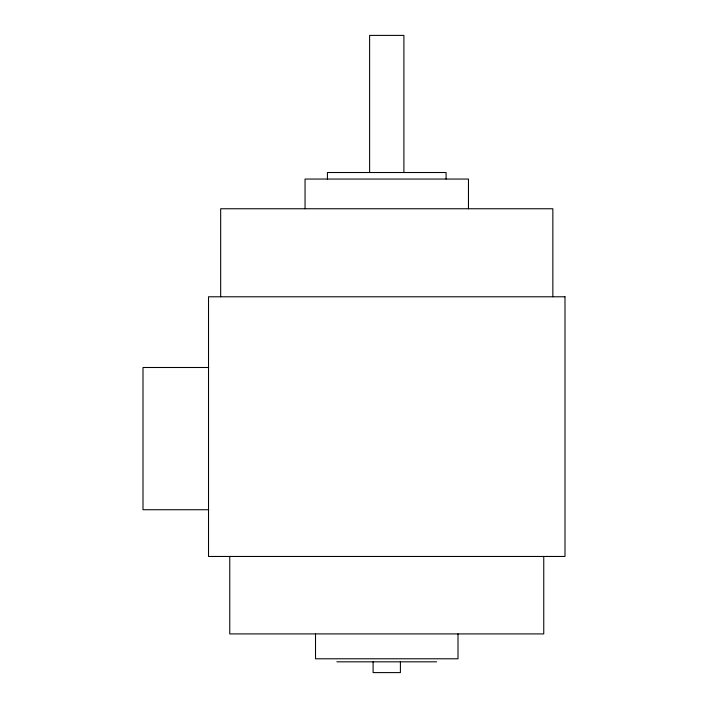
<?xml version="1.0" encoding="UTF-8"?>
<svg xmlns="http://www.w3.org/2000/svg" width="708" height="708" viewBox="0 0 708 708"><rect width="100%" height="100%" fill="white"/><g stroke="black" fill="none" stroke-linecap="round" stroke-linejoin="round"><path stroke-width="1.06" d="M208.727 367.496L143.007 367.496L143.007 509.733L208.727 509.733M336.893 661.821L436.615 661.821M552.851 296.785L552.851 208.754L220.666 208.754L220.666 296.785M543.753 556.461L543.753 633.917L229.764 633.917L229.764 556.461M468.466 208.754L468.466 179.053L305.051 179.053L305.051 208.754M458.005 633.917L458.005 658.785L315.511 658.785L315.511 633.917M446.093 179.053L446.093 172.513L327.415 172.513L327.415 179.053M403.896 172.513L403.896 35.4L369.611 35.4L369.611 172.513M400.409 661.821L400.409 672.6L373.098 672.6L373.098 661.821M564.993 296.785L208.515 296.785L208.515 556.461L564.993 556.461L564.993 296.785"/></g></svg>
